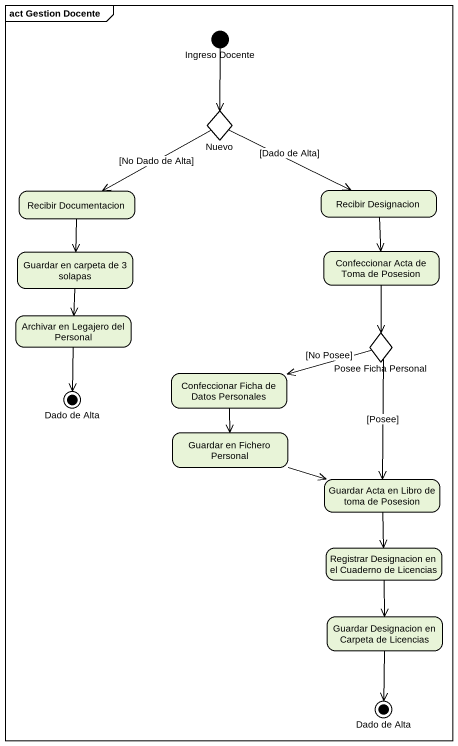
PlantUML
@startuml
mainframe act Gestion Docente
hide empty description
state "Ingreso Docente" as Ingreso_Docente <<start>>
state Nuevo <<choice>>
state "Recibir Documentacion" as Recibir_Documentacion
state "Recibir Designacion" as Recibir_Designacion
state "Guardar en carpeta de 3 solapas" as Guardar_en_carpeta_de_3
state "Confeccionar Acta de Toma de Posesion" as Confeccionar_Acta_de_Toma
state "Archivar en Legajero del Personal" as Archivar_en_Legajero_del
state "Posee Ficha Personal" as Posee_Ficha_Personal <<choice>>
state "Dado de Alta" as Dado_de_Alta <<end>>
state "Confeccionar Ficha de Datos Personales" as Confeccionar_Ficha_de_Datos
state "Guardar en Fichero Personal" as Guardar_en_Fichero_Personal
state "Guardar Acta en Libro de toma de Posesion" as Guardar_Acta_en_Libro_de
state "Registrar Designacion en el Cuaderno de Licencias" as Registrar_Designacion_en_el
state "Guardar Designacion en Carpeta de Licencias" as Guardar_Designacion_en
state "Dado de Alta" as Dado_de_Alta_2 <<end>>
Ingreso_Docente --> Nuevo
Nuevo -left-> Recibir_Documentacion : [No Dado de Alta]
Nuevo -right-> Recibir_Designacion : [Dado de Alta]
Recibir_Documentacion --> Guardar_en_carpeta_de_3
Recibir_Designacion --> Confeccionar_Acta_de_Toma
Guardar_en_carpeta_de_3 --> Archivar_en_Legajero_del
Confeccionar_Acta_de_Toma --> Posee_Ficha_Personal
Archivar_en_Legajero_del --> Dado_de_Alta
Posee_Ficha_Personal -left-> Confeccionar_Ficha_de_Datos : [No Posee]
Posee_Ficha_Personal --> Guardar_Acta_en_Libro_de : [Posee]
Confeccionar_Ficha_de_Datos --> Guardar_en_Fichero_Personal
Guardar_en_Fichero_Personal -right-> Guardar_Acta_en_Libro_de
Guardar_Acta_en_Libro_de --> Registrar_Designacion_en_el
Registrar_Designacion_en_el --> Guardar_Designacion_en
Guardar_Designacion_en --> Dado_de_Alta_2
@enduml
